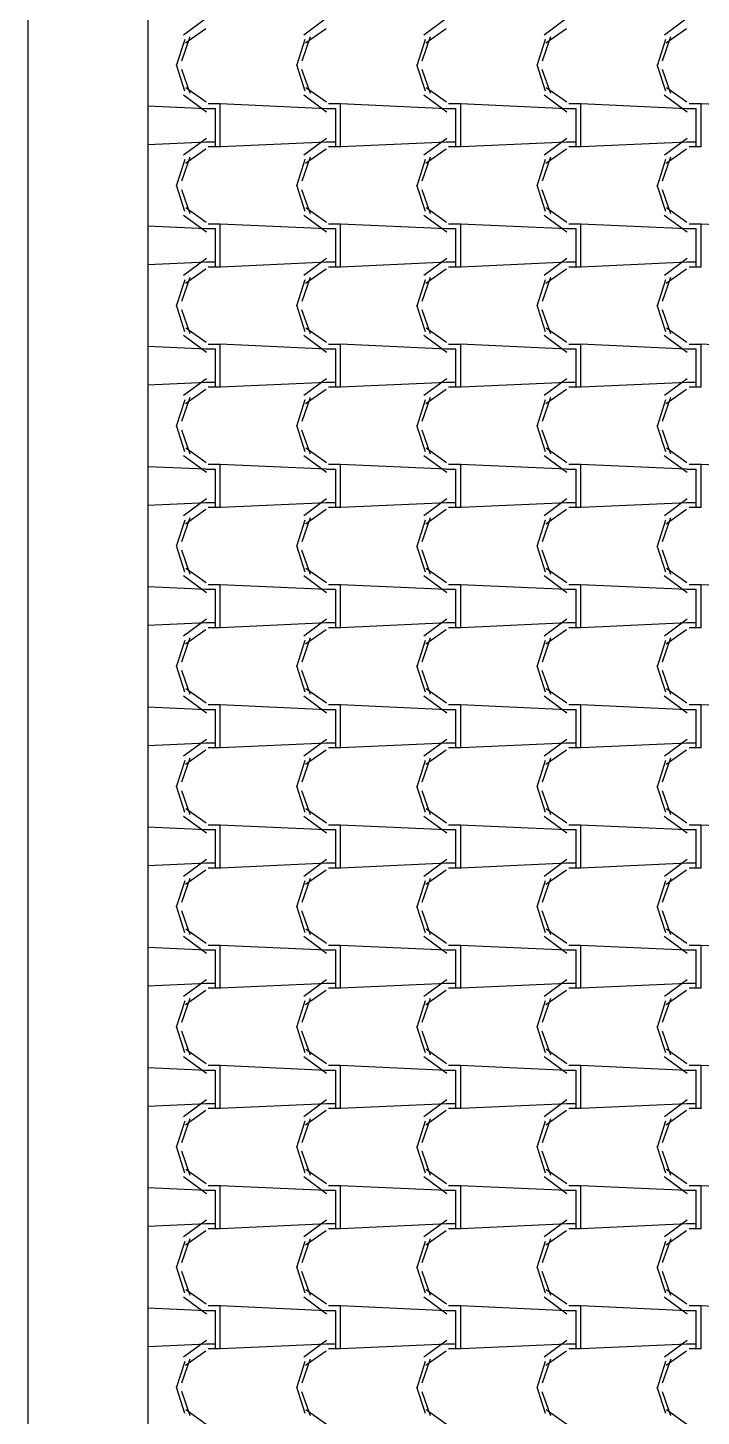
# Model space of a CAD drawing. Header units: millimetres. Extents: x -336 to -33, y -135 to 770.
# Drawn here: x -178.432 to -176.751, y 729.912 to 733.378 of the extents above; entities that cross this region are included whole.
import ezdxf

# ---------------------------------------------------------------- set-up
doc = ezdxf.new("R2010")
doc.units = ezdxf.units.MM
doc.header["$LTSCALE"] = 50
doc.header["$MEASUREMENT"] = 0
doc.layers.add('-HIDRO', color=8, linetype='CONTINUOUS')

msp = doc.modelspace()

# ---------------------------------------------------------------- linework, layer by layer
at = {"layer": '-HIDRO', "linetype": 'Continuous'}
for p, q in [((-178.4324, 747.2511), (-178.4324, 709.8333)), ((-178.1324, 746.9511), (-178.1324, 724.1333)), ((-177.9863, 733.4018), (-178.0433, 733.3598)), ((-177.6863, 733.4018), (-177.7433, 733.3598)), ((-177.3863, 733.4018), (-177.4433, 733.3598)), ((-177.0863, 733.4018), (-177.1433, 733.3598)), ((-176.7863, 733.4018), (-176.8433, 733.3598)), ((-177.9878, 733.3753), (-178.0388, 733.3393)), ((-177.6878, 733.3753), (-177.7388, 733.3393)), ((-177.3878, 733.3753), (-177.4388, 733.3393)), ((-177.0878, 733.3753), (-177.1388, 733.3393)), ((-176.7878, 733.3753), (-176.8388, 733.3393)), ((-178.0405, 733.3489), (-178.0615, 733.2829)), ((-178.0275, 733.3549), (-178.0485, 733.2949)), ((-177.7405, 733.3489), (-177.7615, 733.2829)), ((-177.7275, 733.3549), (-177.7485, 733.2949)), ((-177.4405, 733.3489), (-177.4615, 733.2829)), ((-177.4275, 733.3549), (-177.4485, 733.2949)), ((-177.1405, 733.3489), (-177.1615, 733.2829)), ((-177.1275, 733.3549), (-177.1485, 733.2949)), ((-176.8405, 733.3489), (-176.8615, 733.2829)), ((-176.8275, 733.3549), (-176.8485, 733.2949)), ((-178.0617, 733.2861), (-178.0407, 733.2201)), ((-178.0487, 733.2745), (-178.0277, 733.2145)), ((-177.7617, 733.2861), (-177.7407, 733.2201)), ((-177.7487, 733.2745), (-177.7277, 733.2145)), ((-177.4617, 733.2861), (-177.4407, 733.2201)), ((-177.4487, 733.2745), (-177.4277, 733.2145)), ((-177.1617, 733.2861), (-177.1407, 733.2201)), ((-177.1487, 733.2745), (-177.1277, 733.2145)), ((-176.8617, 733.2861), (-176.8407, 733.2201)), ((-176.8487, 733.2745), (-176.8277, 733.2145)), ((-178.038, 733.2291), (-177.987, 733.1931)), ((-177.738, 733.2291), (-177.687, 733.1931)), ((-177.438, 733.2291), (-177.387, 733.1931)), ((-177.138, 733.2291), (-177.087, 733.1931)), ((-176.838, 733.2291), (-176.787, 733.1931)), ((-178.0436, 733.2104), (-177.9866, 733.1684)), ((-177.9817, 733.1885), (-177.9517, 733.1885)), ((-177.6878, 733.1758), (-177.9518, 733.1878)), ((-177.9517, 733.0925), (-177.9517, 733.1885)), ((-177.7436, 733.2104), (-177.6866, 733.1684)), ((-177.6817, 733.1885), (-177.6517, 733.1885)), ((-177.3878, 733.1758), (-177.6518, 733.1878)), ((-177.6517, 733.0925), (-177.6517, 733.1885)), ((-177.4436, 733.2104), (-177.3866, 733.1684)), ((-177.3817, 733.1885), (-177.3517, 733.1885)), ((-177.0878, 733.1758), (-177.3518, 733.1878)), ((-177.3517, 733.0925), (-177.3517, 733.1885)), ((-177.1436, 733.2104), (-177.0866, 733.1684)), ((-177.0817, 733.1885), (-177.0517, 733.1885)), ((-176.7878, 733.1758), (-177.0518, 733.1878)), ((-177.0517, 733.0925), (-177.0517, 733.1885)), ((-176.8436, 733.2104), (-176.7866, 733.1684)), ((-176.7817, 733.1885), (-176.7517, 733.1885)), ((-176.4878, 733.1758), (-176.7518, 733.1878)), ((-176.7517, 733.0925), (-176.7517, 733.1885)), ((-177.9878, 733.1758), (-178.1324, 733.1823)), ((-177.9877, 733.1765), (-177.9637, 733.1765)), ((-177.9637, 733.0925), (-177.9637, 733.1765)), ((-177.6877, 733.1765), (-177.6637, 733.1765)), ((-177.6637, 733.0925), (-177.6637, 733.1765)), ((-177.3877, 733.1765), (-177.3637, 733.1765)), ((-177.3637, 733.0925), (-177.3637, 733.1765)), ((-177.0877, 733.1765), (-177.0637, 733.1765)), ((-177.0637, 733.0925), (-177.0637, 733.1765)), ((-176.7877, 733.1765), (-176.7637, 733.1765)), ((-176.7637, 733.0925), (-176.7637, 733.1765)), ((-177.9866, 733.0925), (-178.1324, 733.0859)), ((-177.9863, 733.1018), (-178.0433, 733.0598)), ((-177.9637, 733.0925), (-177.9877, 733.0925)), ((-177.9517, 733.0805), (-177.9817, 733.0805)), ((-177.9637, 733.0805), (-177.9637, 733.0925)), ((-177.9517, 733.0805), (-177.9517, 733.0925)), ((-177.6866, 733.0925), (-177.9506, 733.0805)), ((-177.6863, 733.1018), (-177.7433, 733.0598)), ((-177.6637, 733.0925), (-177.6877, 733.0925)), ((-177.6517, 733.0805), (-177.6817, 733.0805)), ((-177.6637, 733.0805), (-177.6637, 733.0925)), ((-177.6517, 733.0805), (-177.6517, 733.0925)), ((-177.3866, 733.0925), (-177.6506, 733.0805)), ((-177.3863, 733.1018), (-177.4433, 733.0598)), ((-177.3637, 733.0925), (-177.3877, 733.0925)), ((-177.3517, 733.0805), (-177.3817, 733.0805)), ((-177.3637, 733.0805), (-177.3637, 733.0925)), ((-177.3517, 733.0805), (-177.3517, 733.0925)), ((-177.0866, 733.0925), (-177.3506, 733.0805)), ((-177.0863, 733.1018), (-177.1433, 733.0598)), ((-177.0637, 733.0925), (-177.0877, 733.0925)), ((-177.0517, 733.0805), (-177.0817, 733.0805)), ((-177.0637, 733.0805), (-177.0637, 733.0925)), ((-177.0517, 733.0805), (-177.0517, 733.0925)), ((-176.7866, 733.0925), (-177.0506, 733.0805)), ((-176.7863, 733.1018), (-176.8433, 733.0598)), ((-176.7637, 733.0925), (-176.7877, 733.0925)), ((-176.7517, 733.0805), (-176.7817, 733.0805)), ((-176.7637, 733.0805), (-176.7637, 733.0925)), ((-176.7517, 733.0805), (-176.7517, 733.0925)), ((-178.0405, 733.0489), (-178.0615, 732.9829)), ((-178.0275, 733.0549), (-178.0485, 732.9949)), ((-177.9878, 733.0753), (-178.0388, 733.0393)), ((-177.7405, 733.0489), (-177.7615, 732.9829)), ((-177.7275, 733.0549), (-177.7485, 732.9949)), ((-177.6878, 733.0753), (-177.7388, 733.0393)), ((-177.4405, 733.0489), (-177.4615, 732.9829)), ((-177.4275, 733.0549), (-177.4485, 732.9949)), ((-177.3878, 733.0753), (-177.4388, 733.0393)), ((-177.1405, 733.0489), (-177.1615, 732.9829)), ((-177.1275, 733.0549), (-177.1485, 732.9949)), ((-177.0878, 733.0752), (-177.1388, 733.0392)), ((-176.8405, 733.0489), (-176.8615, 732.9829)), ((-176.8275, 733.0549), (-176.8485, 732.9949)), ((-176.7878, 733.0752), (-176.8388, 733.0392)), ((-178.0617, 732.9861), (-178.0407, 732.9201)), ((-177.7617, 732.9861), (-177.7407, 732.9201)), ((-177.4617, 732.9861), (-177.4407, 732.9201)), ((-177.1617, 732.9861), (-177.1407, 732.9201)), ((-176.8617, 732.9861), (-176.8407, 732.9201)), ((-178.0487, 732.9745), (-178.0277, 732.9145)), ((-177.7487, 732.9745), (-177.7277, 732.9145)), ((-177.4487, 732.9745), (-177.4277, 732.9145)), ((-177.1487, 732.9745), (-177.1277, 732.9145)), ((-176.8487, 732.9745), (-176.8277, 732.9145)), ((-178.0436, 732.9104), (-177.9866, 732.8684)), ((-178.038, 732.9291), (-177.987, 732.8931)), ((-177.7436, 732.9104), (-177.6866, 732.8684)), ((-177.738, 732.9291), (-177.687, 732.8931)), ((-177.4436, 732.9104), (-177.3866, 732.8684)), ((-177.438, 732.9291), (-177.387, 732.8931)), ((-177.1436, 732.9104), (-177.0866, 732.8684)), ((-177.138, 732.9291), (-177.087, 732.8931)), ((-176.8436, 732.9104), (-176.7866, 732.8684)), ((-176.838, 732.9291), (-176.787, 732.8931)), ((-177.9878, 732.8758), (-178.1324, 732.8823)), ((-177.9877, 732.8765), (-177.9637, 732.8765)), ((-177.9817, 732.8885), (-177.9517, 732.8885)), ((-177.9637, 732.7925), (-177.9637, 732.8765)), ((-177.6878, 732.8758), (-177.9518, 732.8878)), ((-177.9517, 732.7925), (-177.9517, 732.8885)), ((-177.6877, 732.8765), (-177.6637, 732.8765)), ((-177.6817, 732.8885), (-177.6517, 732.8885)), ((-177.6637, 732.7925), (-177.6637, 732.8765)), ((-177.3878, 732.8758), (-177.6518, 732.8878)), ((-177.6517, 732.7925), (-177.6517, 732.8885)), ((-177.3877, 732.8765), (-177.3637, 732.8765)), ((-177.3817, 732.8885), (-177.3517, 732.8885)), ((-177.3637, 732.7925), (-177.3637, 732.8765)), ((-177.0878, 732.8758), (-177.3518, 732.8878)), ((-177.3517, 732.7925), (-177.3517, 732.8885)), ((-177.0877, 732.8765), (-177.0637, 732.8765)), ((-177.0817, 732.8885), (-177.0517, 732.8885)), ((-177.0637, 732.7925), (-177.0637, 732.8765)), ((-176.7878, 732.8758), (-177.0518, 732.8878)), ((-177.0517, 732.7925), (-177.0517, 732.8885)), ((-176.7877, 732.8765), (-176.7637, 732.8765)), ((-176.7817, 732.8885), (-176.7517, 732.8885)), ((-176.7637, 732.7925), (-176.7637, 732.8765)), ((-176.4878, 732.8758), (-176.7518, 732.8878)), ((-176.7517, 732.7925), (-176.7517, 732.8885)), ((-177.9866, 732.7925), (-178.1324, 732.7859)), ((-177.9863, 732.8018), (-178.0433, 732.7598)), ((-177.9878, 732.7753), (-178.0388, 732.7393)), ((-177.9637, 732.7925), (-177.9877, 732.7925)), ((-177.9517, 732.7805), (-177.9817, 732.7805)), ((-177.9637, 732.7805), (-177.9637, 732.7925)), ((-177.9517, 732.7805), (-177.9517, 732.7925)), ((-177.6866, 732.7925), (-177.9506, 732.7805)), ((-177.6863, 732.8018), (-177.7433, 732.7598)), ((-177.6878, 732.7753), (-177.7388, 732.7393)), ((-177.6637, 732.7925), (-177.6877, 732.7925)), ((-177.6517, 732.7805), (-177.6817, 732.7805)), ((-177.6637, 732.7805), (-177.6637, 732.7925)), ((-177.6517, 732.7805), (-177.6517, 732.7925)), ((-177.3866, 732.7925), (-177.6506, 732.7805)), ((-177.3863, 732.8018), (-177.4433, 732.7598)), ((-177.3878, 732.7752), (-177.4388, 732.7392)), ((-177.3637, 732.7925), (-177.3877, 732.7925)), ((-177.3517, 732.7805), (-177.3817, 732.7805)), ((-177.3637, 732.7805), (-177.3637, 732.7925)), ((-177.3517, 732.7805), (-177.3517, 732.7925)), ((-177.0866, 732.7925), (-177.3506, 732.7805)), ((-177.0863, 732.8018), (-177.1433, 732.7598)), ((-177.0878, 732.7752), (-177.1388, 732.7392)), ((-177.0637, 732.7925), (-177.0877, 732.7925)), ((-177.0517, 732.7805), (-177.0817, 732.7805)), ((-177.0637, 732.7805), (-177.0637, 732.7925)), ((-177.0517, 732.7805), (-177.0517, 732.7925)), ((-176.7866, 732.7925), (-177.0506, 732.7805)), ((-176.7863, 732.8018), (-176.8433, 732.7598)), ((-176.7878, 732.7752), (-176.8388, 732.7392)), ((-176.7637, 732.7925), (-176.7877, 732.7925)), ((-176.7517, 732.7805), (-176.7817, 732.7805)), ((-176.7637, 732.7805), (-176.7637, 732.7925)), ((-176.7517, 732.7805), (-176.7517, 732.7925)), ((-178.0405, 732.7489), (-178.0615, 732.6829)), ((-178.0275, 732.7549), (-178.0485, 732.6949)), ((-177.7405, 732.7489), (-177.7615, 732.6829)), ((-177.7275, 732.7549), (-177.7485, 732.6949)), ((-177.4405, 732.7489), (-177.4615, 732.6829)), ((-177.4275, 732.7549), (-177.4485, 732.6949)), ((-177.1405, 732.7489), (-177.1615, 732.6829)), ((-177.1275, 732.7549), (-177.1485, 732.6949)), ((-176.8405, 732.7489), (-176.8615, 732.6829)), ((-176.8275, 732.7549), (-176.8485, 732.6949)), ((-178.0617, 732.6861), (-178.0407, 732.6201)), ((-178.0487, 732.6745), (-178.0277, 732.6145)), ((-177.7617, 732.6861), (-177.7407, 732.6201)), ((-177.7487, 732.6745), (-177.7277, 732.6145)), ((-177.4617, 732.6861), (-177.4407, 732.6201)), ((-177.4487, 732.6745), (-177.4277, 732.6145)), ((-177.1617, 732.6861), (-177.1407, 732.6201)), ((-177.1487, 732.6745), (-177.1277, 732.6145)), ((-176.8617, 732.6861), (-176.8407, 732.6201)), ((-176.8487, 732.6745), (-176.8277, 732.6145)), ((-178.038, 732.6291), (-177.987, 732.5931)), ((-177.738, 732.6291), (-177.687, 732.5931)), ((-177.438, 732.6291), (-177.387, 732.5931)), ((-177.138, 732.6291), (-177.087, 732.5931)), ((-176.838, 732.6291), (-176.787, 732.5931)), ((-178.0436, 732.6104), (-177.9866, 732.5684)), ((-177.7436, 732.6104), (-177.6866, 732.5684)), ((-177.4436, 732.6104), (-177.3866, 732.5684)), ((-177.1436, 732.6104), (-177.0866, 732.5684)), ((-176.8436, 732.6104), (-176.7866, 732.5684)), ((-177.9878, 732.5758), (-178.1324, 732.5823)), ((-177.9877, 732.5765), (-177.9637, 732.5765)), ((-177.9817, 732.5885), (-177.9517, 732.5885)), ((-177.9637, 732.4925), (-177.9637, 732.5765)), ((-177.6878, 732.5758), (-177.9518, 732.5878)), ((-177.9517, 732.4925), (-177.9517, 732.5885)), ((-177.6877, 732.5765), (-177.6637, 732.5765)), ((-177.6817, 732.5885), (-177.6517, 732.5885)), ((-177.6637, 732.4925), (-177.6637, 732.5765)), ((-177.3878, 732.5758), (-177.6518, 732.5878)), ((-177.6517, 732.4925), (-177.6517, 732.5885)), ((-177.3877, 732.5765), (-177.3637, 732.5765)), ((-177.3817, 732.5885), (-177.3517, 732.5885)), ((-177.3637, 732.4925), (-177.3637, 732.5765)), ((-177.0878, 732.5758), (-177.3518, 732.5878)), ((-177.3517, 732.4925), (-177.3517, 732.5885)), ((-177.0877, 732.5765), (-177.0637, 732.5765)), ((-177.0817, 732.5885), (-177.0517, 732.5885)), ((-177.0637, 732.4925), (-177.0637, 732.5765)), ((-176.7878, 732.5758), (-177.0518, 732.5878)), ((-177.0517, 732.4925), (-177.0517, 732.5885)), ((-176.7877, 732.5765), (-176.7637, 732.5765)), ((-176.7817, 732.5885), (-176.7517, 732.5885)), ((-176.7637, 732.4925), (-176.7637, 732.5765)), ((-176.4878, 732.5758), (-176.7518, 732.5878)), ((-176.7517, 732.4925), (-176.7517, 732.5885)), ((-177.9866, 732.4925), (-178.1324, 732.4859)), ((-177.9863, 732.5018), (-178.0433, 732.4598)), ((-177.9637, 732.4925), (-177.9877, 732.4925)), ((-177.9637, 732.4805), (-177.9637, 732.4925)), ((-177.9517, 732.4805), (-177.9517, 732.4925)), ((-177.6866, 732.4925), (-177.9506, 732.4805)), ((-177.6863, 732.5018), (-177.7433, 732.4598)), ((-177.6637, 732.4925), (-177.6877, 732.4925)), ((-177.6637, 732.4805), (-177.6637, 732.4925)), ((-177.6517, 732.4805), (-177.6517, 732.4925)), ((-177.3866, 732.4925), (-177.6506, 732.4805)), ((-177.3863, 732.5018), (-177.4433, 732.4598)), ((-177.3637, 732.4925), (-177.3877, 732.4925)), ((-177.3637, 732.4805), (-177.3637, 732.4925)), ((-177.3517, 732.4805), (-177.3517, 732.4925)), ((-177.0866, 732.4925), (-177.3506, 732.4805)), ((-177.0863, 732.5018), (-177.1433, 732.4598)), ((-177.0637, 732.4925), (-177.0877, 732.4925)), ((-177.0637, 732.4805), (-177.0637, 732.4925)), ((-177.0517, 732.4805), (-177.0517, 732.4925)), ((-176.7866, 732.4925), (-177.0506, 732.4805)), ((-176.7863, 732.5018), (-176.8433, 732.4598)), ((-176.7637, 732.4925), (-176.7877, 732.4925)), ((-176.7637, 732.4805), (-176.7637, 732.4925)), ((-176.7517, 732.4805), (-176.7517, 732.4925)), ((-177.9878, 732.4753), (-178.0388, 732.4392)), ((-177.9517, 732.4805), (-177.9817, 732.4805)), ((-177.6878, 732.4752), (-177.7388, 732.4392)), ((-177.6517, 732.4805), (-177.6817, 732.4805)), ((-177.3878, 732.4752), (-177.4388, 732.4392)), ((-177.3517, 732.4805), (-177.3817, 732.4805)), ((-177.0878, 732.4752), (-177.1388, 732.4392)), ((-177.0517, 732.4805), (-177.0817, 732.4805)), ((-176.7878, 732.4752), (-176.8388, 732.4392)), ((-176.7517, 732.4805), (-176.7817, 732.4805)), ((-178.0405, 732.4489), (-178.0615, 732.3829)), ((-178.0275, 732.4549), (-178.0485, 732.3949)), ((-177.7405, 732.4489), (-177.7615, 732.3829)), ((-177.7275, 732.4549), (-177.7485, 732.3949)), ((-177.4405, 732.4489), (-177.4615, 732.3829)), ((-177.4275, 732.4549), (-177.4485, 732.3949)), ((-177.1405, 732.4489), (-177.1615, 732.3829)), ((-177.1275, 732.4549), (-177.1485, 732.3949)), ((-176.8405, 732.4489), (-176.8615, 732.3829)), ((-176.8275, 732.4549), (-176.8485, 732.3949)), ((-178.0617, 732.3861), (-178.0407, 732.3201)), ((-178.0487, 732.3745), (-178.0277, 732.3145)), ((-177.7617, 732.3861), (-177.7407, 732.3201)), ((-177.7487, 732.3745), (-177.7277, 732.3145)), ((-177.4617, 732.3861), (-177.4407, 732.3201)), ((-177.4487, 732.3745), (-177.4277, 732.3145)), ((-177.1617, 732.3861), (-177.1407, 732.3201)), ((-177.1487, 732.3745), (-177.1277, 732.3145)), ((-176.8617, 732.3861), (-176.8407, 732.3201)), ((-176.8487, 732.3745), (-176.8277, 732.3145)), ((-178.038, 732.3291), (-177.987, 732.2931)), ((-177.738, 732.3291), (-177.687, 732.2931)), ((-177.438, 732.3291), (-177.387, 732.2931)), ((-177.138, 732.3291), (-177.087, 732.2931)), ((-176.838, 732.3291), (-176.787, 732.2931)), ((-178.0436, 732.3104), (-177.9866, 732.2684)), ((-177.9817, 732.2885), (-177.9517, 732.2885)), ((-177.6878, 732.2758), (-177.9518, 732.2878)), ((-177.9517, 732.1925), (-177.9517, 732.2885)), ((-177.7436, 732.3104), (-177.6866, 732.2684)), ((-177.6817, 732.2885), (-177.6517, 732.2885)), ((-177.3878, 732.2758), (-177.6518, 732.2878)), ((-177.6517, 732.1925), (-177.6517, 732.2885)), ((-177.4436, 732.3104), (-177.3866, 732.2684)), ((-177.3817, 732.2885), (-177.3517, 732.2885)), ((-177.0878, 732.2758), (-177.3518, 732.2878)), ((-177.3517, 732.1925), (-177.3517, 732.2885)), ((-177.1436, 732.3104), (-177.0866, 732.2684)), ((-177.0817, 732.2885), (-177.0517, 732.2885)), ((-176.7878, 732.2758), (-177.0518, 732.2878)), ((-177.0517, 732.1925), (-177.0517, 732.2885)), ((-176.8436, 732.3104), (-176.7866, 732.2684)), ((-176.7817, 732.2885), (-176.7517, 732.2885)), ((-176.4878, 732.2758), (-176.7518, 732.2878)), ((-176.7517, 732.1925), (-176.7517, 732.2885)), ((-177.9878, 732.2758), (-178.1324, 732.2823)), ((-177.9877, 732.2765), (-177.9637, 732.2765)), ((-177.9637, 732.1925), (-177.9637, 732.2765)), ((-177.6877, 732.2765), (-177.6637, 732.2765)), ((-177.6637, 732.1925), (-177.6637, 732.2765)), ((-177.3877, 732.2765), (-177.3637, 732.2765)), ((-177.3637, 732.1925), (-177.3637, 732.2765)), ((-177.0877, 732.2765), (-177.0637, 732.2765)), ((-177.0637, 732.1925), (-177.0637, 732.2765)), ((-176.7877, 732.2765), (-176.7637, 732.2765)), ((-176.7637, 732.1925), (-176.7637, 732.2765)), ((-177.9866, 732.1925), (-178.1324, 732.1859)), ((-177.9863, 732.2018), (-178.0433, 732.1598)), ((-177.9637, 732.1925), (-177.9877, 732.1925)), ((-177.9517, 732.1805), (-177.9817, 732.1805)), ((-177.9637, 732.1805), (-177.9637, 732.1925)), ((-177.9517, 732.1805), (-177.9517, 732.1925)), ((-177.6866, 732.1925), (-177.9506, 732.1805)), ((-177.6863, 732.2018), (-177.7433, 732.1598)), ((-177.6637, 732.1925), (-177.6877, 732.1925)), ((-177.6517, 732.1805), (-177.6817, 732.1805)), ((-177.6637, 732.1805), (-177.6637, 732.1925)), ((-177.6517, 732.1805), (-177.6517, 732.1925)), ((-177.3866, 732.1925), (-177.6506, 732.1805)), ((-177.3863, 732.2018), (-177.4433, 732.1598)), ((-177.3637, 732.1925), (-177.3877, 732.1925)), ((-177.3517, 732.1805), (-177.3817, 732.1805)), ((-177.3637, 732.1805), (-177.3637, 732.1925)), ((-177.3517, 732.1805), (-177.3517, 732.1925)), ((-177.0866, 732.1925), (-177.3506, 732.1805)), ((-177.0863, 732.2018), (-177.1433, 732.1598)), ((-177.0637, 732.1925), (-177.0877, 732.1925)), ((-177.0517, 732.1805), (-177.0817, 732.1805)), ((-177.0637, 732.1805), (-177.0637, 732.1925)), ((-177.0517, 732.1805), (-177.0517, 732.1925)), ((-176.7866, 732.1925), (-177.0506, 732.1805)), ((-176.7863, 732.2018), (-176.8433, 732.1598)), ((-176.7637, 732.1925), (-176.7877, 732.1925)), ((-176.7517, 732.1805), (-176.7817, 732.1805)), ((-176.7637, 732.1805), (-176.7637, 732.1925)), ((-176.7517, 732.1805), (-176.7517, 732.1925)), ((-178.0405, 732.1489), (-178.0615, 732.0829)), ((-178.0275, 732.1549), (-178.0485, 732.0949)), ((-177.9878, 732.1752), (-178.0388, 732.1392)), ((-177.7405, 732.1489), (-177.7615, 732.0829)), ((-177.7275, 732.1549), (-177.7485, 732.0949)), ((-177.6878, 732.1752), (-177.7388, 732.1392)), ((-177.4405, 732.1489), (-177.4615, 732.0829)), ((-177.4275, 732.1549), (-177.4485, 732.0949)), ((-177.3878, 732.1752), (-177.4388, 732.1392)), ((-177.1405, 732.1489), (-177.1615, 732.0829)), ((-177.1275, 732.1549), (-177.1485, 732.0949)), ((-177.0878, 732.1752), (-177.1388, 732.1392)), ((-176.8405, 732.1489), (-176.8615, 732.0829)), ((-176.8275, 732.1549), (-176.8485, 732.0949)), ((-176.7878, 732.1752), (-176.8388, 732.1392)), ((-178.0617, 732.0861), (-178.0407, 732.0201)), ((-178.0487, 732.0745), (-178.0277, 732.0145)), ((-177.7617, 732.0861), (-177.7407, 732.0201)), ((-177.7487, 732.0745), (-177.7277, 732.0145)), ((-177.4617, 732.0861), (-177.4407, 732.0201)), ((-177.4487, 732.0745), (-177.4277, 732.0145)), ((-177.1617, 732.0861), (-177.1407, 732.0201)), ((-177.1487, 732.0745), (-177.1277, 732.0145)), ((-176.8617, 732.0861), (-176.8407, 732.0201)), ((-176.8487, 732.0745), (-176.8277, 732.0145)), ((-178.0436, 732.0104), (-177.9866, 731.9684)), ((-178.0379, 732.0291), (-177.9869, 731.9931)), ((-177.7436, 732.0104), (-177.6866, 731.9684)), ((-177.7379, 732.0291), (-177.6869, 731.9931)), ((-177.4436, 732.0104), (-177.3866, 731.9684)), ((-177.438, 732.0291), (-177.387, 731.9931)), ((-177.1436, 732.0104), (-177.0866, 731.9684)), ((-177.138, 732.0291), (-177.087, 731.9931)), ((-176.8436, 732.0104), (-176.7866, 731.9684)), ((-176.838, 732.0291), (-176.787, 731.9931)), ((-177.9878, 731.9758), (-178.1324, 731.9823)), ((-177.9877, 731.9765), (-177.9637, 731.9765)), ((-177.9817, 731.9885), (-177.9517, 731.9885)), ((-177.9637, 731.8925), (-177.9637, 731.9765)), ((-177.6878, 731.9758), (-177.9518, 731.9878)), ((-177.9517, 731.8925), (-177.9517, 731.9885)), ((-177.6877, 731.9765), (-177.6637, 731.9765)), ((-177.6817, 731.9885), (-177.6517, 731.9885)), ((-177.6637, 731.8925), (-177.6637, 731.9765)), ((-177.3878, 731.9758), (-177.6518, 731.9878)), ((-177.6517, 731.8925), (-177.6517, 731.9885)), ((-177.3877, 731.9765), (-177.3637, 731.9765)), ((-177.3817, 731.9885), (-177.3517, 731.9885)), ((-177.3637, 731.8925), (-177.3637, 731.9765)), ((-177.0878, 731.9758), (-177.3518, 731.9878)), ((-177.3517, 731.8925), (-177.3517, 731.9885)), ((-177.0877, 731.9765), (-177.0637, 731.9765)), ((-177.0817, 731.9885), (-177.0517, 731.9885)), ((-177.0637, 731.8925), (-177.0637, 731.9765)), ((-176.7878, 731.9758), (-177.0518, 731.9878)), ((-177.0517, 731.8925), (-177.0517, 731.9885)), ((-176.7877, 731.9765), (-176.7637, 731.9765)), ((-176.7817, 731.9885), (-176.7517, 731.9885)), ((-176.7637, 731.8925), (-176.7637, 731.9765)), ((-176.4878, 731.9758), (-176.7518, 731.9878)), ((-176.7517, 731.8925), (-176.7517, 731.9885)), ((-177.9863, 731.9018), (-178.0433, 731.8598)), ((-177.6863, 731.9018), (-177.7433, 731.8598)), ((-177.3863, 731.9018), (-177.4433, 731.8598)), ((-177.0863, 731.9018), (-177.1433, 731.8598)), ((-176.7863, 731.9018), (-176.8433, 731.8598)), ((-177.9866, 731.8925), (-178.1324, 731.8859)), ((-177.9878, 731.8752), (-178.0388, 731.8392)), ((-177.9637, 731.8925), (-177.9877, 731.8925)), ((-177.9517, 731.8805), (-177.9817, 731.8805)), ((-177.9637, 731.8805), (-177.9637, 731.8925)), ((-177.9517, 731.8805), (-177.9517, 731.8925)), ((-177.6866, 731.8925), (-177.9506, 731.8805)), ((-177.6878, 731.8752), (-177.7388, 731.8392)), ((-177.6637, 731.8925), (-177.6877, 731.8925)), ((-177.6517, 731.8805), (-177.6817, 731.8805)), ((-177.6637, 731.8805), (-177.6637, 731.8925)), ((-177.6517, 731.8805), (-177.6517, 731.8925)), ((-177.3866, 731.8925), (-177.6506, 731.8805)), ((-177.3878, 731.8752), (-177.4388, 731.8392)), ((-177.3637, 731.8925), (-177.3877, 731.8925)), ((-177.3517, 731.8805), (-177.3817, 731.8805)), ((-177.3637, 731.8805), (-177.3637, 731.8925)), ((-177.3517, 731.8805), (-177.3517, 731.8925)), ((-177.0866, 731.8925), (-177.3506, 731.8805)), ((-177.0878, 731.8752), (-177.1388, 731.8392)), ((-177.0637, 731.8925), (-177.0877, 731.8925)), ((-177.0517, 731.8805), (-177.0817, 731.8805)), ((-177.0637, 731.8805), (-177.0637, 731.8925)), ((-177.0517, 731.8805), (-177.0517, 731.8925)), ((-176.7866, 731.8925), (-177.0506, 731.8805)), ((-176.7878, 731.8752), (-176.8388, 731.8392)), ((-176.7637, 731.8925), (-176.7877, 731.8925)), ((-176.7517, 731.8805), (-176.7817, 731.8805)), ((-176.7637, 731.8805), (-176.7637, 731.8925)), ((-176.7517, 731.8805), (-176.7517, 731.8925)), ((-178.0405, 731.8489), (-178.0615, 731.7829)), ((-178.0275, 731.8549), (-178.0485, 731.7949)), ((-177.7405, 731.8489), (-177.7615, 731.7829)), ((-177.7275, 731.8549), (-177.7485, 731.7949)), ((-177.4405, 731.8489), (-177.4615, 731.7829)), ((-177.4275, 731.8549), (-177.4485, 731.7949)), ((-177.1405, 731.8489), (-177.1615, 731.7829)), ((-177.1275, 731.8549), (-177.1485, 731.7949)), ((-176.8405, 731.8489), (-176.8615, 731.7829)), ((-176.8275, 731.8549), (-176.8485, 731.7949)), ((-178.0617, 731.7861), (-178.0407, 731.7201)), ((-178.0487, 731.7745), (-178.0277, 731.7145)), ((-177.7617, 731.7861), (-177.7407, 731.7201)), ((-177.7487, 731.7745), (-177.7277, 731.7145)), ((-177.4617, 731.7861), (-177.4407, 731.7201)), ((-177.4487, 731.7745), (-177.4277, 731.7145)), ((-177.1617, 731.7861), (-177.1407, 731.7201)), ((-177.1487, 731.7745), (-177.1277, 731.7145)), ((-176.8617, 731.7861), (-176.8407, 731.7201)), ((-176.8487, 731.7745), (-176.8277, 731.7145)), ((-178.0379, 731.7291), (-177.9869, 731.6931)), ((-177.7379, 731.7291), (-177.6869, 731.6931)), ((-177.4379, 731.7291), (-177.3869, 731.6931)), ((-177.138, 731.7291), (-177.087, 731.6931)), ((-176.838, 731.7291), (-176.787, 731.6931)), ((-178.0436, 731.7104), (-177.9866, 731.6684)), ((-177.7436, 731.7104), (-177.6866, 731.6684)), ((-177.4436, 731.7104), (-177.3866, 731.6684)), ((-177.1436, 731.7104), (-177.0866, 731.6684)), ((-176.8436, 731.7104), (-176.7866, 731.6684)), ((-177.9878, 731.6758), (-178.1324, 731.6823)), ((-177.9877, 731.6765), (-177.9637, 731.6765)), ((-177.9817, 731.6885), (-177.9517, 731.6885)), ((-177.9637, 731.5925), (-177.9637, 731.6765)), ((-177.6878, 731.6758), (-177.9518, 731.6878)), ((-177.9517, 731.5925), (-177.9517, 731.6885)), ((-177.6877, 731.6765), (-177.6637, 731.6765)), ((-177.6817, 731.6885), (-177.6517, 731.6885)), ((-177.6637, 731.5925), (-177.6637, 731.6765)), ((-177.3878, 731.6758), (-177.6518, 731.6878)), ((-177.6517, 731.5925), (-177.6517, 731.6885)), ((-177.3877, 731.6765), (-177.3637, 731.6765)), ((-177.3817, 731.6885), (-177.3517, 731.6885)), ((-177.3637, 731.5925), (-177.3637, 731.6765)), ((-177.0878, 731.6758), (-177.3518, 731.6878)), ((-177.3517, 731.5925), (-177.3517, 731.6885)), ((-177.0877, 731.6765), (-177.0637, 731.6765)), ((-177.0817, 731.6885), (-177.0517, 731.6885)), ((-177.0637, 731.5925), (-177.0637, 731.6765)), ((-176.7878, 731.6758), (-177.0518, 731.6878)), ((-177.0517, 731.5925), (-177.0517, 731.6885)), ((-176.7877, 731.6765), (-176.7637, 731.6765)), ((-176.7817, 731.6885), (-176.7517, 731.6885)), ((-176.7637, 731.5925), (-176.7637, 731.6765)), ((-176.4878, 731.6758), (-176.7518, 731.6878)), ((-176.7517, 731.5925), (-176.7517, 731.6885)), ((-177.9866, 731.5925), (-178.1324, 731.5859)), ((-177.9863, 731.6018), (-178.0433, 731.5598)), ((-177.9637, 731.5925), (-177.9877, 731.5925)), ((-177.9637, 731.5805), (-177.9637, 731.5925)), ((-177.9517, 731.5805), (-177.9517, 731.5925)), ((-177.6866, 731.5925), (-177.9506, 731.5805)), ((-177.6863, 731.6018), (-177.7433, 731.5598)), ((-177.6637, 731.5925), (-177.6877, 731.5925)), ((-177.6637, 731.5805), (-177.6637, 731.5925)), ((-177.6517, 731.5805), (-177.6517, 731.5925)), ((-177.3866, 731.5925), (-177.6506, 731.5805)), ((-177.3863, 731.6018), (-177.4433, 731.5598)), ((-177.3637, 731.5925), (-177.3877, 731.5925)), ((-177.3637, 731.5805), (-177.3637, 731.5925)), ((-177.3517, 731.5805), (-177.3517, 731.5925)), ((-177.0866, 731.5925), (-177.3506, 731.5805)), ((-177.0863, 731.6018), (-177.1433, 731.5598)), ((-177.0637, 731.5925), (-177.0877, 731.5925)), ((-177.0637, 731.5805), (-177.0637, 731.5925)), ((-177.0517, 731.5805), (-177.0517, 731.5925)), ((-176.7866, 731.5925), (-177.0506, 731.5805)), ((-176.7863, 731.6018), (-176.8433, 731.5598)), ((-176.7637, 731.5925), (-176.7877, 731.5925)), ((-176.7637, 731.5805), (-176.7637, 731.5925)), ((-176.7517, 731.5805), (-176.7517, 731.5925)), ((-178.0275, 731.5549), (-178.0485, 731.4949)), ((-177.9878, 731.5752), (-178.0388, 731.5392)), ((-177.9517, 731.5805), (-177.9817, 731.5805)), ((-177.7275, 731.5549), (-177.7485, 731.4949)), ((-177.6878, 731.5752), (-177.7388, 731.5392)), ((-177.6517, 731.5805), (-177.6817, 731.5805)), ((-177.4275, 731.5549), (-177.4485, 731.4949)), ((-177.3878, 731.5752), (-177.4388, 731.5392)), ((-177.3517, 731.5805), (-177.3817, 731.5805)), ((-177.1275, 731.5549), (-177.1485, 731.4949)), ((-177.0878, 731.5752), (-177.1388, 731.5392)), ((-177.0517, 731.5805), (-177.0817, 731.5805)), ((-176.8275, 731.5549), (-176.8485, 731.4949)), ((-176.7878, 731.5752), (-176.8388, 731.5392)), ((-176.7517, 731.5805), (-176.7817, 731.5805)), ((-178.0405, 731.5489), (-178.0615, 731.4829)), ((-177.7405, 731.5489), (-177.7615, 731.4829)), ((-177.4405, 731.5489), (-177.4615, 731.4829)), ((-177.1405, 731.5489), (-177.1615, 731.4829)), ((-176.8405, 731.5489), (-176.8615, 731.4829)), ((-178.0617, 731.4861), (-178.0407, 731.4201)), ((-177.7617, 731.4861), (-177.7407, 731.4201)), ((-177.4617, 731.4861), (-177.4407, 731.4201)), ((-177.1617, 731.4861), (-177.1407, 731.4201)), ((-176.8617, 731.4861), (-176.8407, 731.4201)), ((-178.0487, 731.4745), (-178.0277, 731.4145)), ((-177.7487, 731.4745), (-177.7277, 731.4145)), ((-177.4487, 731.4745), (-177.4277, 731.4145)), ((-177.1487, 731.4745), (-177.1277, 731.4145)), ((-176.8487, 731.4745), (-176.8277, 731.4145)), ((-178.0379, 731.4291), (-177.9869, 731.3931)), ((-177.7379, 731.4291), (-177.6869, 731.3931)), ((-177.4379, 731.4291), (-177.3869, 731.3931)), ((-177.1379, 731.4291), (-177.0869, 731.3931)), ((-176.838, 731.4291), (-176.7869, 731.3931)), ((-177.9878, 731.3757), (-178.1324, 731.3823)), ((-178.0436, 731.4104), (-177.9866, 731.3684)), ((-177.9817, 731.3885), (-177.9517, 731.3885)), ((-177.6878, 731.3757), (-177.9518, 731.3877)), ((-177.9517, 731.2925), (-177.9517, 731.3885)), ((-177.7436, 731.4104), (-177.6866, 731.3684)), ((-177.6817, 731.3885), (-177.6517, 731.3885)), ((-177.3878, 731.3757), (-177.6518, 731.3877)), ((-177.6517, 731.2925), (-177.6517, 731.3885)), ((-177.4436, 731.4104), (-177.3866, 731.3684)), ((-177.3817, 731.3885), (-177.3517, 731.3885)), ((-177.0878, 731.3757), (-177.3518, 731.3877)), ((-177.3517, 731.2925), (-177.3517, 731.3885)), ((-177.1436, 731.4104), (-177.0866, 731.3684)), ((-177.0817, 731.3885), (-177.0517, 731.3885)), ((-176.7878, 731.3757), (-177.0518, 731.3877)), ((-177.0517, 731.2925), (-177.0517, 731.3885)), ((-176.8436, 731.4104), (-176.7866, 731.3684)), ((-176.7817, 731.3885), (-176.7517, 731.3885)), ((-176.4878, 731.3757), (-176.7518, 731.3877)), ((-176.7517, 731.2925), (-176.7517, 731.3885)), ((-177.9877, 731.3765), (-177.9637, 731.3765)), ((-177.9637, 731.2925), (-177.9637, 731.3765)), ((-177.6877, 731.3765), (-177.6637, 731.3765)), ((-177.6637, 731.2925), (-177.6637, 731.3765)), ((-177.3877, 731.3765), (-177.3637, 731.3765)), ((-177.3637, 731.2925), (-177.3637, 731.3765)), ((-177.0877, 731.3765), (-177.0637, 731.3765)), ((-177.0637, 731.2925), (-177.0637, 731.3765)), ((-176.7877, 731.3765), (-176.7637, 731.3765)), ((-176.7637, 731.2925), (-176.7637, 731.3765)), ((-177.9866, 731.2925), (-178.1324, 731.2859)), ((-177.9863, 731.3018), (-178.0433, 731.2598)), ((-177.9637, 731.2925), (-177.9877, 731.2925)), ((-177.9517, 731.2805), (-177.9817, 731.2805)), ((-177.9637, 731.2805), (-177.9637, 731.2925)), ((-177.9517, 731.2805), (-177.9517, 731.2925)), ((-177.6866, 731.2925), (-177.9506, 731.2805)), ((-177.6863, 731.3018), (-177.7433, 731.2598)), ((-177.6637, 731.2925), (-177.6877, 731.2925)), ((-177.6517, 731.2805), (-177.6817, 731.2805)), ((-177.6637, 731.2805), (-177.6637, 731.2925)), ((-177.6517, 731.2805), (-177.6517, 731.2925)), ((-177.3866, 731.2925), (-177.6506, 731.2805)), ((-177.3863, 731.3018), (-177.4433, 731.2598)), ((-177.3637, 731.2925), (-177.3877, 731.2925)), ((-177.3517, 731.2805), (-177.3817, 731.2805)), ((-177.3637, 731.2805), (-177.3637, 731.2925)), ((-177.3517, 731.2805), (-177.3517, 731.2925)), ((-177.0866, 731.2925), (-177.3506, 731.2805)), ((-177.0863, 731.3018), (-177.1433, 731.2598)), ((-177.0637, 731.2925), (-177.0877, 731.2925)), ((-177.0517, 731.2805), (-177.0817, 731.2805)), ((-177.0637, 731.2805), (-177.0637, 731.2925)), ((-177.0517, 731.2805), (-177.0517, 731.2925)), ((-176.7866, 731.2925), (-177.0506, 731.2805)), ((-176.7863, 731.3018), (-176.8433, 731.2598)), ((-176.7637, 731.2925), (-176.7877, 731.2925)), ((-176.7517, 731.2805), (-176.7817, 731.2805)), ((-176.7637, 731.2805), (-176.7637, 731.2925)), ((-176.7517, 731.2805), (-176.7517, 731.2925)), ((-178.0405, 731.2489), (-178.0615, 731.1829)), ((-178.0275, 731.2549), (-178.0485, 731.1949)), ((-177.9878, 731.2752), (-178.0388, 731.2392)), ((-177.7405, 731.2489), (-177.7615, 731.1829)), ((-177.7275, 731.2549), (-177.7485, 731.1949)), ((-177.6878, 731.2752), (-177.7388, 731.2392)), ((-177.4405, 731.2489), (-177.4615, 731.1829)), ((-177.4275, 731.2549), (-177.4485, 731.1949)), ((-177.3878, 731.2752), (-177.4388, 731.2392)), ((-177.1405, 731.2489), (-177.1615, 731.1829)), ((-177.1275, 731.2549), (-177.1485, 731.1949)), ((-177.0878, 731.2752), (-177.1388, 731.2392)), ((-176.8405, 731.2489), (-176.8615, 731.1829)), ((-176.8274, 731.2549), (-176.8484, 731.1949)), ((-176.7878, 731.2752), (-176.8388, 731.2392)), ((-178.0617, 731.1861), (-178.0407, 731.1201)), ((-178.0487, 731.1745), (-178.0277, 731.1145)), ((-177.7617, 731.1861), (-177.7407, 731.1201)), ((-177.7487, 731.1745), (-177.7277, 731.1145)), ((-177.4617, 731.1861), (-177.4407, 731.1201)), ((-177.4487, 731.1745), (-177.4277, 731.1145)), ((-177.1617, 731.1861), (-177.1407, 731.1201)), ((-177.1487, 731.1745), (-177.1277, 731.1145)), ((-176.8617, 731.1861), (-176.8407, 731.1201)), ((-176.8487, 731.1745), (-176.8277, 731.1145)), ((-178.0436, 731.1104), (-177.9866, 731.0684)), ((-178.0379, 731.129), (-177.9869, 731.093)), ((-177.7436, 731.1104), (-177.6866, 731.0684)), ((-177.7379, 731.1291), (-177.6869, 731.0931)), ((-177.4436, 731.1104), (-177.3866, 731.0684)), ((-177.4379, 731.1291), (-177.3869, 731.0931)), ((-177.1436, 731.1104), (-177.0866, 731.0684)), ((-177.1379, 731.1291), (-177.0869, 731.0931)), ((-176.8436, 731.1104), (-176.7866, 731.0684)), ((-176.8379, 731.1291), (-176.7869, 731.0931)), ((-177.9879, 731.0757), (-178.1324, 731.0823)), ((-177.9877, 731.0765), (-177.9637, 731.0765)), ((-177.9817, 731.0885), (-177.9517, 731.0885)), ((-177.9637, 730.9925), (-177.9637, 731.0765)), ((-177.6879, 731.0757), (-177.9519, 731.0877)), ((-177.9517, 730.9925), (-177.9517, 731.0885)), ((-177.6877, 731.0765), (-177.6637, 731.0765)), ((-177.6817, 731.0885), (-177.6517, 731.0885)), ((-177.6637, 730.9925), (-177.6637, 731.0765)), ((-177.3879, 731.0757), (-177.6519, 731.0877)), ((-177.6517, 730.9925), (-177.6517, 731.0885)), ((-177.3877, 731.0765), (-177.3637, 731.0765)), ((-177.3817, 731.0885), (-177.3517, 731.0885)), ((-177.3637, 730.9925), (-177.3637, 731.0765)), ((-177.0879, 731.0757), (-177.3519, 731.0877)), ((-177.3517, 730.9925), (-177.3517, 731.0885)), ((-177.0877, 731.0765), (-177.0637, 731.0765)), ((-177.0817, 731.0885), (-177.0517, 731.0885)), ((-177.0637, 730.9925), (-177.0637, 731.0765)), ((-176.7879, 731.0757), (-177.0519, 731.0877)), ((-177.0517, 730.9925), (-177.0517, 731.0885)), ((-176.7877, 731.0765), (-176.7637, 731.0765)), ((-176.7817, 731.0885), (-176.7517, 731.0885)), ((-176.7637, 730.9925), (-176.7637, 731.0765)), ((-176.4879, 731.0757), (-176.7519, 731.0877)), ((-176.7517, 730.9925), (-176.7517, 731.0885)), ((-177.9863, 731.0018), (-178.0433, 730.9598)), ((-177.6863, 731.0018), (-177.7433, 730.9598)), ((-177.3863, 731.0018), (-177.4433, 730.9598)), ((-177.0863, 731.0018), (-177.1433, 730.9598)), ((-176.7863, 731.0018), (-176.8433, 730.9598)), ((-177.9866, 730.9925), (-178.1324, 730.9859)), ((-177.9878, 730.9752), (-178.0388, 730.9392)), ((-177.9637, 730.9925), (-177.9877, 730.9925)), ((-177.9517, 730.9805), (-177.9817, 730.9805)), ((-177.9637, 730.9805), (-177.9637, 730.9925)), ((-177.9517, 730.9805), (-177.9517, 730.9925)), ((-177.6866, 730.9925), (-177.9506, 730.9805)), ((-177.6878, 730.9752), (-177.7388, 730.9392)), ((-177.6637, 730.9925), (-177.6877, 730.9925)), ((-177.6517, 730.9805), (-177.6817, 730.9805)), ((-177.6637, 730.9805), (-177.6637, 730.9925)), ((-177.6517, 730.9805), (-177.6517, 730.9925)), ((-177.3866, 730.9925), (-177.6506, 730.9805)), ((-177.3878, 730.9752), (-177.4388, 730.9392)), ((-177.3637, 730.9925), (-177.3877, 730.9925)), ((-177.3517, 730.9805), (-177.3817, 730.9805)), ((-177.3637, 730.9805), (-177.3637, 730.9925)), ((-177.3517, 730.9805), (-177.3517, 730.9925)), ((-177.0866, 730.9925), (-177.3506, 730.9805)), ((-177.0878, 730.9752), (-177.1388, 730.9392)), ((-177.0637, 730.9925), (-177.0877, 730.9925)), ((-177.0517, 730.9805), (-177.0817, 730.9805)), ((-177.0637, 730.9805), (-177.0637, 730.9925)), ((-177.0517, 730.9805), (-177.0517, 730.9925)), ((-176.7866, 730.9925), (-177.0506, 730.9805)), ((-176.7878, 730.9752), (-176.8388, 730.9392)), ((-176.7637, 730.9925), (-176.7877, 730.9925)), ((-176.7517, 730.9805), (-176.7817, 730.9805)), ((-176.7637, 730.9805), (-176.7637, 730.9925)), ((-176.7517, 730.9805), (-176.7517, 730.9925)), ((-178.0405, 730.9489), (-178.0615, 730.8829)), ((-178.0275, 730.9549), (-178.0485, 730.8949)), ((-177.7405, 730.9489), (-177.7615, 730.8829)), ((-177.7275, 730.9549), (-177.7485, 730.8949)), ((-177.4405, 730.9489), (-177.4615, 730.8829)), ((-177.4275, 730.9549), (-177.4485, 730.8949)), ((-177.1405, 730.9489), (-177.1615, 730.8829)), ((-177.1275, 730.9549), (-177.1485, 730.8949)), ((-176.8405, 730.9489), (-176.8615, 730.8829)), ((-176.8274, 730.9549), (-176.8484, 730.8949)), ((-178.0617, 730.8861), (-178.0407, 730.8201)), ((-178.0487, 730.8745), (-178.0277, 730.8145)), ((-177.7617, 730.8861), (-177.7407, 730.8201)), ((-177.7487, 730.8745), (-177.7277, 730.8145)), ((-177.4617, 730.8861), (-177.4407, 730.8201)), ((-177.4487, 730.8745), (-177.4277, 730.8145)), ((-177.1617, 730.8861), (-177.1407, 730.8201)), ((-177.1487, 730.8745), (-177.1277, 730.8145)), ((-176.8617, 730.8861), (-176.8407, 730.8201)), ((-176.8487, 730.8745), (-176.8277, 730.8145)), ((-178.0379, 730.829), (-177.9869, 730.793)), ((-177.7379, 730.829), (-177.6869, 730.793)), ((-177.4379, 730.8291), (-177.3869, 730.7931)), ((-177.1379, 730.8291), (-177.0869, 730.7931)), ((-176.8379, 730.8291), (-176.7869, 730.7931)), ((-178.0436, 730.8104), (-177.9866, 730.7684)), ((-177.7436, 730.8104), (-177.6866, 730.7684)), ((-177.4436, 730.8104), (-177.3866, 730.7684)), ((-177.1436, 730.8104), (-177.0866, 730.7684)), ((-176.8436, 730.8104), (-176.7866, 730.7684)), ((-177.9879, 730.7757), (-178.1324, 730.7823)), ((-177.9877, 730.7765), (-177.9637, 730.7765)), ((-177.9817, 730.7885), (-177.9517, 730.7885)), ((-177.9637, 730.6925), (-177.9637, 730.7765)), ((-177.6879, 730.7757), (-177.9519, 730.7877)), ((-177.9517, 730.6925), (-177.9517, 730.7885)), ((-177.6877, 730.7765), (-177.6637, 730.7765)), ((-177.6817, 730.7885), (-177.6517, 730.7885)), ((-177.6637, 730.6925), (-177.6637, 730.7765)), ((-177.3879, 730.7757), (-177.6519, 730.7877)), ((-177.6517, 730.6925), (-177.6517, 730.7885)), ((-177.3877, 730.7765), (-177.3637, 730.7765)), ((-177.3817, 730.7885), (-177.3517, 730.7885)), ((-177.3637, 730.6925), (-177.3637, 730.7765)), ((-177.0879, 730.7757), (-177.3519, 730.7877)), ((-177.3517, 730.6925), (-177.3517, 730.7885)), ((-177.0877, 730.7765), (-177.0637, 730.7765)), ((-177.0817, 730.7885), (-177.0517, 730.7885)), ((-177.0637, 730.6925), (-177.0637, 730.7765)), ((-176.7879, 730.7757), (-177.0519, 730.7877)), ((-177.0517, 730.6925), (-177.0517, 730.7885)), ((-176.7877, 730.7765), (-176.7637, 730.7765)), ((-176.7817, 730.7885), (-176.7517, 730.7885)), ((-176.7637, 730.6925), (-176.7637, 730.7765)), ((-176.4879, 730.7757), (-176.7519, 730.7877)), ((-176.7517, 730.6925), (-176.7517, 730.7885)), ((-177.9866, 730.6925), (-178.1324, 730.6859)), ((-177.9863, 730.7018), (-178.0433, 730.6598)), ((-177.9637, 730.6925), (-177.9877, 730.6925)), ((-177.9637, 730.6805), (-177.9637, 730.6925)), ((-177.9517, 730.6805), (-177.9517, 730.6925)), ((-177.6866, 730.6925), (-177.9506, 730.6805)), ((-177.6863, 730.7018), (-177.7433, 730.6598)), ((-177.6637, 730.6925), (-177.6877, 730.6925)), ((-177.6637, 730.6805), (-177.6637, 730.6925)), ((-177.6517, 730.6805), (-177.6517, 730.6925)), ((-177.3866, 730.6925), (-177.6506, 730.6805)), ((-177.3863, 730.7018), (-177.4433, 730.6598)), ((-177.3637, 730.6925), (-177.3877, 730.6925)), ((-177.3637, 730.6805), (-177.3637, 730.6925)), ((-177.3517, 730.6805), (-177.3517, 730.6925)), ((-177.0866, 730.6925), (-177.3506, 730.6805)), ((-177.0863, 730.7018), (-177.1433, 730.6598)), ((-177.0637, 730.6925), (-177.0877, 730.6925)), ((-177.0637, 730.6805), (-177.0637, 730.6925)), ((-177.0517, 730.6805), (-177.0517, 730.6925)), ((-176.7866, 730.6925), (-177.0506, 730.6805)), ((-176.7863, 730.7018), (-176.8433, 730.6598)), ((-176.7637, 730.6925), (-176.7877, 730.6925)), ((-176.7637, 730.6805), (-176.7637, 730.6925)), ((-176.7517, 730.6805), (-176.7517, 730.6925)), ((-178.0275, 730.6549), (-178.0485, 730.5949)), ((-177.9878, 730.6752), (-178.0388, 730.6392)), ((-177.9517, 730.6805), (-177.9817, 730.6805)), ((-177.7275, 730.6549), (-177.7485, 730.5949)), ((-177.6878, 730.6752), (-177.7388, 730.6392)), ((-177.6517, 730.6805), (-177.6817, 730.6805)), ((-177.4275, 730.6549), (-177.4485, 730.5949)), ((-177.3878, 730.6752), (-177.4388, 730.6392)), ((-177.3517, 730.6805), (-177.3817, 730.6805)), ((-177.1275, 730.6549), (-177.1485, 730.5949)), ((-177.0878, 730.6752), (-177.1388, 730.6392)), ((-177.0517, 730.6805), (-177.0817, 730.6805)), ((-176.8274, 730.6549), (-176.8484, 730.5949)), ((-176.7878, 730.6752), (-176.8388, 730.6392)), ((-176.7517, 730.6805), (-176.7817, 730.6805)), ((-178.0405, 730.6489), (-178.0615, 730.5829)), ((-177.7405, 730.6489), (-177.7615, 730.5829)), ((-177.4405, 730.6489), (-177.4615, 730.5829)), ((-177.1405, 730.6489), (-177.1615, 730.5829)), ((-176.8405, 730.6489), (-176.8615, 730.5829)), ((-178.0617, 730.5861), (-178.0407, 730.5201)), ((-177.7617, 730.5861), (-177.7407, 730.5201)), ((-177.4617, 730.5861), (-177.4407, 730.5201)), ((-177.1617, 730.5861), (-177.1407, 730.5201)), ((-176.8617, 730.5861), (-176.8407, 730.5201)), ((-178.0487, 730.5745), (-178.0277, 730.5145)), ((-177.7487, 730.5745), (-177.7277, 730.5145)), ((-177.4487, 730.5745), (-177.4277, 730.5145)), ((-177.1487, 730.5745), (-177.1277, 730.5145)), ((-176.8487, 730.5745), (-176.8277, 730.5145)), ((-178.0379, 730.529), (-177.9869, 730.493)), ((-177.7379, 730.529), (-177.6869, 730.493)), ((-177.4379, 730.529), (-177.3869, 730.493)), ((-177.1379, 730.529), (-177.0869, 730.493)), ((-176.8379, 730.5291), (-176.7869, 730.4931)), ((-177.9879, 730.4757), (-178.1324, 730.4823)), ((-178.0436, 730.5104), (-177.9866, 730.4684)), ((-177.9817, 730.4885), (-177.9517, 730.4885)), ((-177.6879, 730.4757), (-177.9519, 730.4877)), ((-177.9517, 730.3925), (-177.9517, 730.4885)), ((-177.7436, 730.5104), (-177.6866, 730.4684)), ((-177.6817, 730.4885), (-177.6517, 730.4885)), ((-177.3879, 730.4757), (-177.6519, 730.4877)), ((-177.6517, 730.3925), (-177.6517, 730.4885)), ((-177.4436, 730.5104), (-177.3866, 730.4684)), ((-177.3817, 730.4885), (-177.3517, 730.4885)), ((-177.0879, 730.4757), (-177.3519, 730.4877)), ((-177.3517, 730.3925), (-177.3517, 730.4885)), ((-177.1436, 730.5104), (-177.0866, 730.4684)), ((-177.0817, 730.4885), (-177.0517, 730.4885)), ((-176.7879, 730.4757), (-177.0519, 730.4877)), ((-177.0517, 730.3925), (-177.0517, 730.4885)), ((-176.8436, 730.5104), (-176.7866, 730.4684)), ((-176.7817, 730.4885), (-176.7517, 730.4885)), ((-176.4879, 730.4757), (-176.7519, 730.4877)), ((-176.7517, 730.3925), (-176.7517, 730.4885)), ((-177.9877, 730.4765), (-177.9637, 730.4765)), ((-177.9637, 730.3925), (-177.9637, 730.4765)), ((-177.6877, 730.4765), (-177.6637, 730.4765)), ((-177.6637, 730.3925), (-177.6637, 730.4765)), ((-177.3877, 730.4765), (-177.3637, 730.4765)), ((-177.3637, 730.3925), (-177.3637, 730.4765)), ((-177.0877, 730.4765), (-177.0637, 730.4765)), ((-177.0637, 730.3925), (-177.0637, 730.4765)), ((-176.7877, 730.4765), (-176.7637, 730.4765)), ((-176.7637, 730.3925), (-176.7637, 730.4765)), ((-177.9866, 730.3925), (-178.1324, 730.3859)), ((-177.9863, 730.4018), (-178.0433, 730.3598)), ((-177.9637, 730.3925), (-177.9877, 730.3925)), ((-177.9517, 730.3805), (-177.9817, 730.3805)), ((-177.9637, 730.3805), (-177.9637, 730.3925)), ((-177.9517, 730.3805), (-177.9517, 730.3925)), ((-177.6866, 730.3925), (-177.9506, 730.3805)), ((-177.6863, 730.4018), (-177.7433, 730.3598)), ((-177.6637, 730.3925), (-177.6877, 730.3925)), ((-177.6517, 730.3805), (-177.6817, 730.3805)), ((-177.6637, 730.3805), (-177.6637, 730.3925)), ((-177.6517, 730.3805), (-177.6517, 730.3925)), ((-177.3866, 730.3925), (-177.6506, 730.3805)), ((-177.3863, 730.4018), (-177.4433, 730.3598)), ((-177.3637, 730.3925), (-177.3877, 730.3925)), ((-177.3517, 730.3805), (-177.3817, 730.3805)), ((-177.3637, 730.3805), (-177.3637, 730.3925)), ((-177.3517, 730.3805), (-177.3517, 730.3925)), ((-177.0866, 730.3925), (-177.3506, 730.3805)), ((-177.0863, 730.4018), (-177.1433, 730.3598)), ((-177.0637, 730.3925), (-177.0877, 730.3925)), ((-177.0517, 730.3805), (-177.0817, 730.3805)), ((-177.0637, 730.3805), (-177.0637, 730.3925)), ((-177.0517, 730.3805), (-177.0517, 730.3925)), ((-176.7866, 730.3925), (-177.0506, 730.3805)), ((-176.7863, 730.4018), (-176.8433, 730.3598)), ((-176.7637, 730.3925), (-176.7877, 730.3925)), ((-176.7517, 730.3805), (-176.7817, 730.3805)), ((-176.7637, 730.3805), (-176.7637, 730.3925)), ((-176.7517, 730.3805), (-176.7517, 730.3925)), ((-178.0405, 730.3489), (-178.0615, 730.2829)), ((-178.0275, 730.3549), (-178.0485, 730.2949)), ((-177.9878, 730.3752), (-178.0388, 730.3392)), ((-177.7405, 730.3489), (-177.7615, 730.2829)), ((-177.7275, 730.3549), (-177.7485, 730.2949)), ((-177.6878, 730.3752), (-177.7388, 730.3392)), ((-177.4405, 730.3489), (-177.4615, 730.2829)), ((-177.4275, 730.3549), (-177.4485, 730.2949)), ((-177.3878, 730.3752), (-177.4388, 730.3392)), ((-177.1405, 730.3489), (-177.1615, 730.2829)), ((-177.1275, 730.3549), (-177.1485, 730.2949)), ((-177.0878, 730.3752), (-177.1388, 730.3392)), ((-176.8405, 730.3489), (-176.8615, 730.2829)), ((-176.8274, 730.3549), (-176.8484, 730.2949)), ((-176.7878, 730.3752), (-176.8388, 730.3392)), ((-178.0617, 730.2861), (-178.0407, 730.2201)), ((-178.0487, 730.2746), (-178.0277, 730.2146)), ((-177.7617, 730.2861), (-177.7407, 730.2201)), ((-177.7487, 730.2745), (-177.7277, 730.2145)), ((-177.4617, 730.2861), (-177.4407, 730.2201)), ((-177.4487, 730.2745), (-177.4277, 730.2145)), ((-177.1617, 730.2861), (-177.1407, 730.2201)), ((-177.1487, 730.2745), (-177.1277, 730.2145)), ((-176.8617, 730.2861), (-176.8407, 730.2201)), ((-176.8487, 730.2745), (-176.8277, 730.2145)), ((-178.0436, 730.2104), (-177.9866, 730.1684)), ((-178.0379, 730.229), (-177.9869, 730.193)), ((-177.7436, 730.2104), (-177.6866, 730.1684)), ((-177.7379, 730.229), (-177.6869, 730.193)), ((-177.4436, 730.2104), (-177.3866, 730.1684)), ((-177.4379, 730.229), (-177.3869, 730.193)), ((-177.1436, 730.2104), (-177.0866, 730.1684)), ((-177.1379, 730.229), (-177.0869, 730.193)), ((-176.8436, 730.2104), (-176.7866, 730.1684)), ((-176.8379, 730.229), (-176.7869, 730.193)), ((-177.9879, 730.1757), (-178.1324, 730.1823)), ((-177.9877, 730.1765), (-177.9637, 730.1765)), ((-177.9817, 730.1885), (-177.9517, 730.1885)), ((-177.9637, 730.0925), (-177.9637, 730.1765)), ((-177.6879, 730.1757), (-177.9519, 730.1877)), ((-177.9517, 730.0925), (-177.9517, 730.1885)), ((-177.6877, 730.1765), (-177.6637, 730.1765)), ((-177.6817, 730.1885), (-177.6517, 730.1885)), ((-177.6637, 730.0925), (-177.6637, 730.1765)), ((-177.3879, 730.1757), (-177.6519, 730.1877)), ((-177.6517, 730.0925), (-177.6517, 730.1885)), ((-177.3877, 730.1765), (-177.3637, 730.1765)), ((-177.3817, 730.1885), (-177.3517, 730.1885)), ((-177.3637, 730.0925), (-177.3637, 730.1765)), ((-177.0879, 730.1757), (-177.3519, 730.1877)), ((-177.3517, 730.0925), (-177.3517, 730.1885)), ((-177.0877, 730.1765), (-177.0637, 730.1765)), ((-177.0817, 730.1885), (-177.0517, 730.1885)), ((-177.0637, 730.0925), (-177.0637, 730.1765)), ((-176.7879, 730.1757), (-177.0519, 730.1877)), ((-177.0517, 730.0925), (-177.0517, 730.1885)), ((-176.7877, 730.1765), (-176.7637, 730.1765)), ((-176.7817, 730.1885), (-176.7517, 730.1885)), ((-176.7637, 730.0925), (-176.7637, 730.1765)), ((-176.4879, 730.1757), (-176.7519, 730.1877)), ((-176.7517, 730.0925), (-176.7517, 730.1885)), ((-177.9863, 730.1018), (-178.0433, 730.0598)), ((-177.6863, 730.1018), (-177.7433, 730.0598)), ((-177.3863, 730.1018), (-177.4433, 730.0598)), ((-177.0863, 730.1018), (-177.1433, 730.0598)), ((-176.7863, 730.1018), (-176.8433, 730.0598)), ((-177.9866, 730.0925), (-178.1324, 730.0859)), ((-177.9878, 730.0752), (-178.0388, 730.0392)), ((-177.9637, 730.0925), (-177.9877, 730.0925)), ((-177.9517, 730.0805), (-177.9817, 730.0805)), ((-177.9637, 730.0805), (-177.9637, 730.0925)), ((-177.9517, 730.0805), (-177.9517, 730.0925)), ((-177.6866, 730.0925), (-177.9506, 730.0805)), ((-177.6878, 730.0752), (-177.7388, 730.0392)), ((-177.6637, 730.0925), (-177.6877, 730.0925)), ((-177.6517, 730.0805), (-177.6817, 730.0805)), ((-177.6637, 730.0805), (-177.6637, 730.0925)), ((-177.6517, 730.0805), (-177.6517, 730.0925)), ((-177.3866, 730.0925), (-177.6506, 730.0805)), ((-177.3878, 730.0752), (-177.4388, 730.0392)), ((-177.3637, 730.0925), (-177.3877, 730.0925)), ((-177.3517, 730.0805), (-177.3817, 730.0805)), ((-177.3637, 730.0805), (-177.3637, 730.0925)), ((-177.3517, 730.0805), (-177.3517, 730.0925)), ((-177.0866, 730.0925), (-177.3506, 730.0805)), ((-177.0878, 730.0752), (-177.1388, 730.0392)), ((-177.0637, 730.0925), (-177.0877, 730.0925)), ((-177.0517, 730.0805), (-177.0817, 730.0805)), ((-177.0637, 730.0805), (-177.0637, 730.0925)), ((-177.0517, 730.0805), (-177.0517, 730.0925)), ((-176.7866, 730.0925), (-177.0506, 730.0805)), ((-176.7878, 730.0752), (-176.8388, 730.0392)), ((-176.7637, 730.0925), (-176.7877, 730.0925)), ((-176.7517, 730.0805), (-176.7817, 730.0805)), ((-176.7637, 730.0805), (-176.7637, 730.0925)), ((-176.7517, 730.0805), (-176.7517, 730.0925)), ((-178.0405, 730.0489), (-178.0615, 729.9829)), ((-178.0275, 730.0549), (-178.0485, 729.9949)), ((-177.7405, 730.0489), (-177.7615, 729.9829)), ((-177.7275, 730.0549), (-177.7485, 729.9949)), ((-177.4405, 730.0489), (-177.4615, 729.9829)), ((-177.4275, 730.0549), (-177.4485, 729.9949)), ((-177.1405, 730.0489), (-177.1615, 729.9829)), ((-177.1275, 730.0549), (-177.1485, 729.9949)), ((-176.8405, 730.0489), (-176.8615, 729.9829)), ((-176.8274, 730.0549), (-176.8484, 729.9949)), ((-178.0617, 729.9861), (-178.0407, 729.9201)), ((-178.0487, 729.9746), (-178.0277, 729.9146)), ((-177.7617, 729.9861), (-177.7407, 729.9201)), ((-177.7487, 729.9745), (-177.7277, 729.9145)), ((-177.4617, 729.9861), (-177.4407, 729.9201)), ((-177.4487, 729.9745), (-177.4277, 729.9145)), ((-177.1617, 729.9861), (-177.1407, 729.9201)), ((-177.1487, 729.9745), (-177.1277, 729.9145)), ((-176.8617, 729.9861), (-176.8407, 729.9201)), ((-176.8487, 729.9745), (-176.8277, 729.9145)), ((-178.0379, 729.929), (-177.9869, 729.893)), ((-177.7379, 729.929), (-177.6869, 729.893)), ((-177.4379, 729.929), (-177.3869, 729.893)), ((-177.1379, 729.929), (-177.0869, 729.893)), ((-176.8379, 729.929), (-176.7869, 729.893))]:
    msp.add_line(p, q, dxfattribs=at)

doc.saveas('drawing.dxf')
